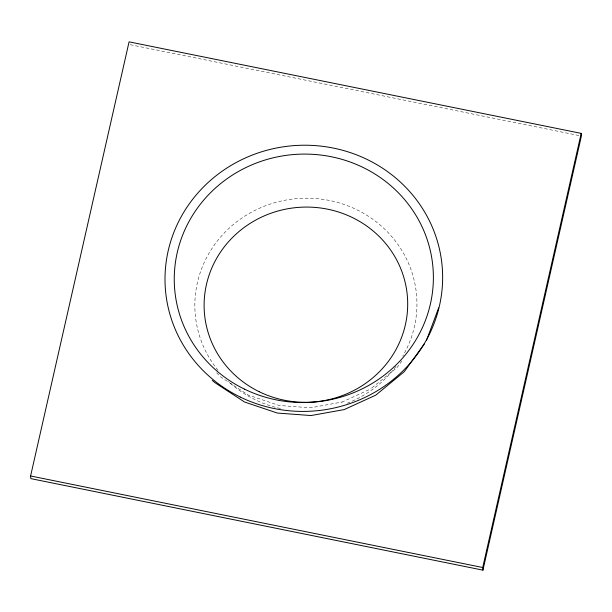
<?xml version="1.0" encoding="UTF-8"?>
<svg xmlns="http://www.w3.org/2000/svg" width="612" height="612" viewBox="0 0 612 612"><rect width="100%" height="100%" fill="white"/><g stroke="black" fill="none" stroke-linecap="round" stroke-linejoin="round"><path stroke-width="0.46" stroke-dasharray="3.06 2.29" d="M401.939 360.927L397.066 367.567L370.283 389.148M216.633 372.754L220.389 376.724L248.243 395.054L279.149 405.473L310.621 407.799L342.2 402M341.71 402.237L371.293 388.674M130.211 44.684L579.526 135.642M218.033 370.359A111.078 106.45 -4.5 0 1 226.853 230.387A111.078 106.45 -4.5 0 1 372.647 219.157A111.078 106.45 -4.5 0 1 402.765 356.13M395.979 366.381A111.078 106.45 -4.5 0 1 345.849 403.775M280.449 408.487A111.078 106.45 -4.5 0 1 228.375 381.421"/><path stroke-width="0.92" d="M30.6 475.983L129.071 41.853L581.193 133.378L581.4 136.017L482.929 570.147L30.807 478.622L30.6 475.983L482.723 567.508L482.929 570.147M482.723 567.508L581.193 133.378M426.48 340.402L438.659 307.867M424.414 343.768L404.295 371.66L375.722 395.184L344.189 409.596L311.003 415.54L277.397 413.062L244.479 401.985L214.804 382.569L212.287 380.343M259.228 391.726A101.822 97.583 -4.5 0 0 407.584 299.413A101.822 97.583 -4.5 0 0 250.882 222.913A101.822 97.583 -4.5 0 0 259.228 391.726M244.425 389.102A129.591 124.19 -4.5 0 0 433.235 271.613A129.591 124.19 -4.5 0 0 233.799 174.244A129.591 124.19 -4.5 0 0 244.425 389.102M240.179 397.012A138.855 133.064 -4.5 0 0 442.484 271.131A138.855 133.064 -4.5 0 0 228.804 166.808A138.855 133.064 -4.5 0 0 240.179 397.012"/></g></svg>
